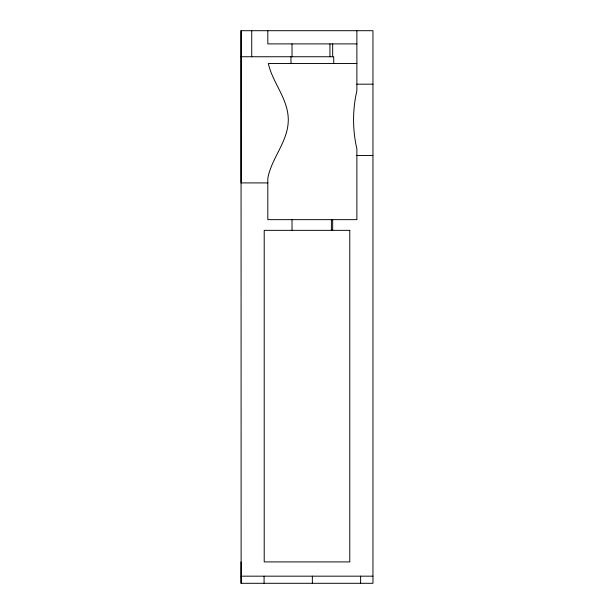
<?xml version="1.0" encoding="UTF-8"?>
<svg xmlns="http://www.w3.org/2000/svg" width="614" height="614" viewBox="0 0 614 614"><rect width="100%" height="100%" fill="white"/><g stroke="black" fill="none" stroke-linecap="round" stroke-linejoin="round"><path stroke-width="0.92" d="M241.125 583.3L241.041 30.7L372.959 30.7L372.959 583.3L241.041 583.3L241.041 561.91M356.88 43.893L267.811 43.893L267.811 30.7M241.041 56.749L333.724 56.741L333.724 63.503M356.88 63.503L268.303 63.503C272.693 83.005 288.258 98.9 288.288 119.83C288.265 141.535 271.565 157.767 267.811 178.283L267.811 219.651L356.88 219.651L356.88 148.964C352.467 129.723 352.467 109.937 356.88 90.695L356.88 30.7M356.88 84.179L372.959 84.179M356.88 155.48L372.959 155.48M267.811 182.918L241.041 182.911L241.041 30.7M241.041 576.17L372.959 576.17M291.435 63.503L290.967 62.344L290.967 56.741M360.618 576.17L360.618 583.3M332.673 43.893L332.673 56.741M332.673 219.651L332.673 230.35M331.399 219.651L331.399 230.35M329.948 43.893L329.948 56.741M312.349 576.17L312.349 583.3M292.026 43.893L292.026 56.741M292.026 219.651L292.026 230.35M264.081 576.17L264.081 583.3M251.74 30.7L251.74 56.741M349.78 230.35L264.212 230.35L264.212 561.91L349.78 561.91L349.78 230.35"/></g></svg>
